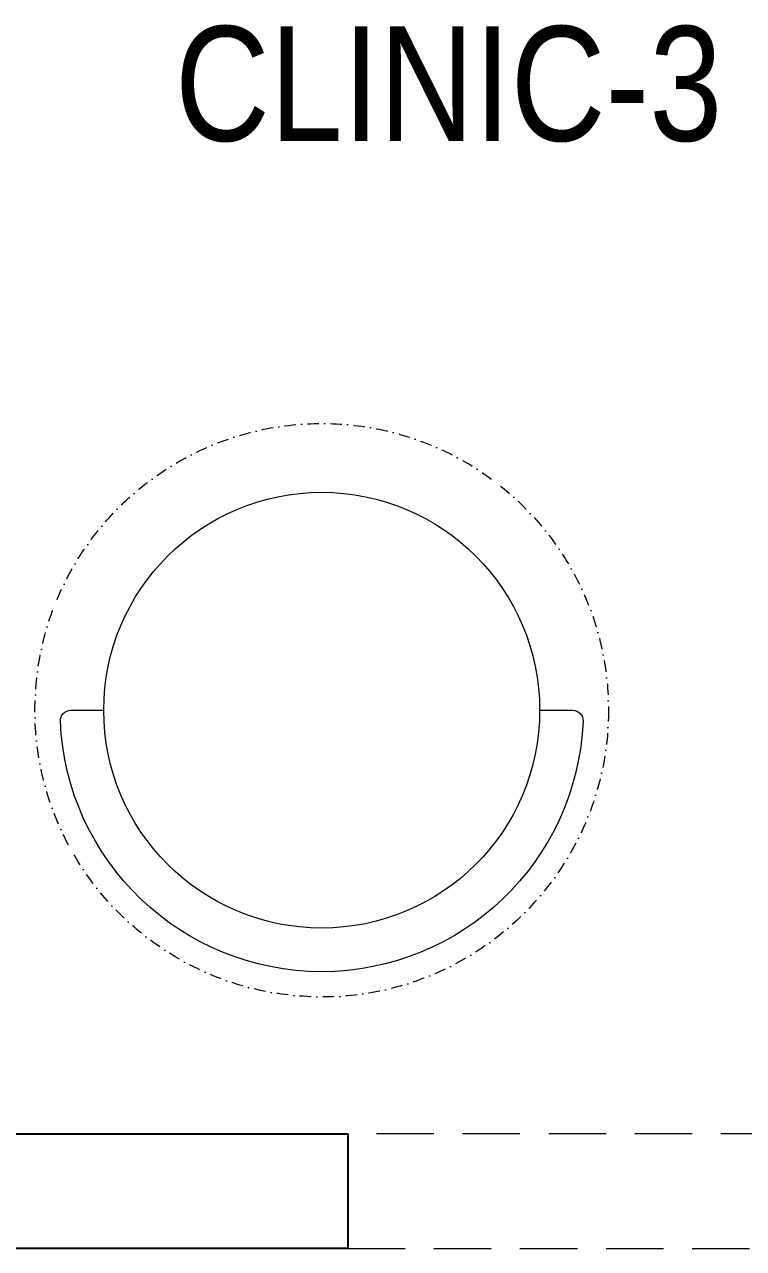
# Model space of a CAD drawing. Header units: millimetres. Extents: x 1319238 to 1329833, y 35232 to 45823.
# Drawn here: x 1325651 to 1326278, y 43228 to 44295 of the extents above; entities that cross this region are included whole.
import ezdxf

# ---------------------------------------------------------------- set-up
doc = ezdxf.new("R2010")
doc.units = ezdxf.units.MM
doc.header["$LTSCALE"] = 40
doc.linetypes.add('a_p6_plan_L18$0$HIDDEN', pattern=[0.375, 0.25, -0.125])
doc.linetypes.add('DASHDOT2', pattern=[0.5, 0.25, -0.125, 0, -0.125])
for name, color, linetype, lineweight in [('LENS-CURTAIN', 5, 'a_p6_plan_L18$0$HIDDEN', 9), ('LENS-FURNITURE', 13, 'Continuous', 9), ('LENS-PARTITION', 21, 'Continuous', 25), ('LENS-TEXT', 31, 'Continuous', 5), ('LN-ELEVATION-1', 81, 'Continuous', 13)]:
    doc.layers.add(name, color=color, linetype=linetype, lineweight=lineweight)
doc.styles.add('LK TXT', font='Gill Sans MT Condensed Regular.ttf')

# ---------------------------------------------------------------- blocks, each defined once
blk = doc.blocks.new('DOCTOR STOOL')
at = {"layer": 'LN-ELEVATION-1', "ltscale": 100}
blk.add_lwpolyline([(228, 37.80991746066138), (228, 9.11999999731779, -0.4264743413925903), (218.5, 0.0079201031476259, -0.959166304662544), (218.5, 455.611914822366, -0.4264743413925903), (228, 446.4998349279631), (228, 417.8099174646194)], format="xyb", dxfattribs=at)
at = {"layer": 'LN-ELEVATION-1', "linetype": 'DASHDOT2'}
blk.add_circle((228, 227.8099174629897), 250, dxfattribs=at)
at = {"layer": 'LN-ELEVATION-1', "ltscale": 100}
blk.add_circle((228, 227.8099174629897), 190, dxfattribs=at)

msp = doc.modelspace()

# ---------------------------------------------------------------- linework, layer by layer
at = {"layer": 'LENS-CURTAIN', "ltscale": 5}
msp.add_lwpolyline([(1325933.074555543, 43227.76705169975), (1326683.074555543, 43227.76705169975), (1326683.074555543, 43327.76705169974), (1325933.074555543, 43327.76705169974)], close=True, dxfattribs=at)
at = {"layer": 'LENS-PARTITION'}
msp.add_lwpolyline([(1325933.074555543, 43227.76705169975), (1323933.074555543, 43227.76705169952), (1323933.074555543, 43327.76705169952), (1325933.074555543, 43327.76705169974)], close=True, dxfattribs=at)

# ---------------------------------------------------------------- block references
at = {"layer": 'LENS-FURNITURE', "rotation": 90.00000000000003}
msp.add_blockref('DOCTOR STOOL', (1326138.023919102, 43469.15317048621), dxfattribs=at)

# ---------------------------------------------------------------- texts
at = {"layer": 'LENS-TEXT', "color": 0, "linetype": 'Continuous', "ltscale": 3, "insert": (1326020.872187935, 44242.86557487492), "char_height": 100, "width": 783.9636358173434, "attachment_point": 5, "style": 'LK TXT'}
msp.add_mtext('CLINIC-3', dxfattribs=at)

doc.saveas('drawing.dxf')
